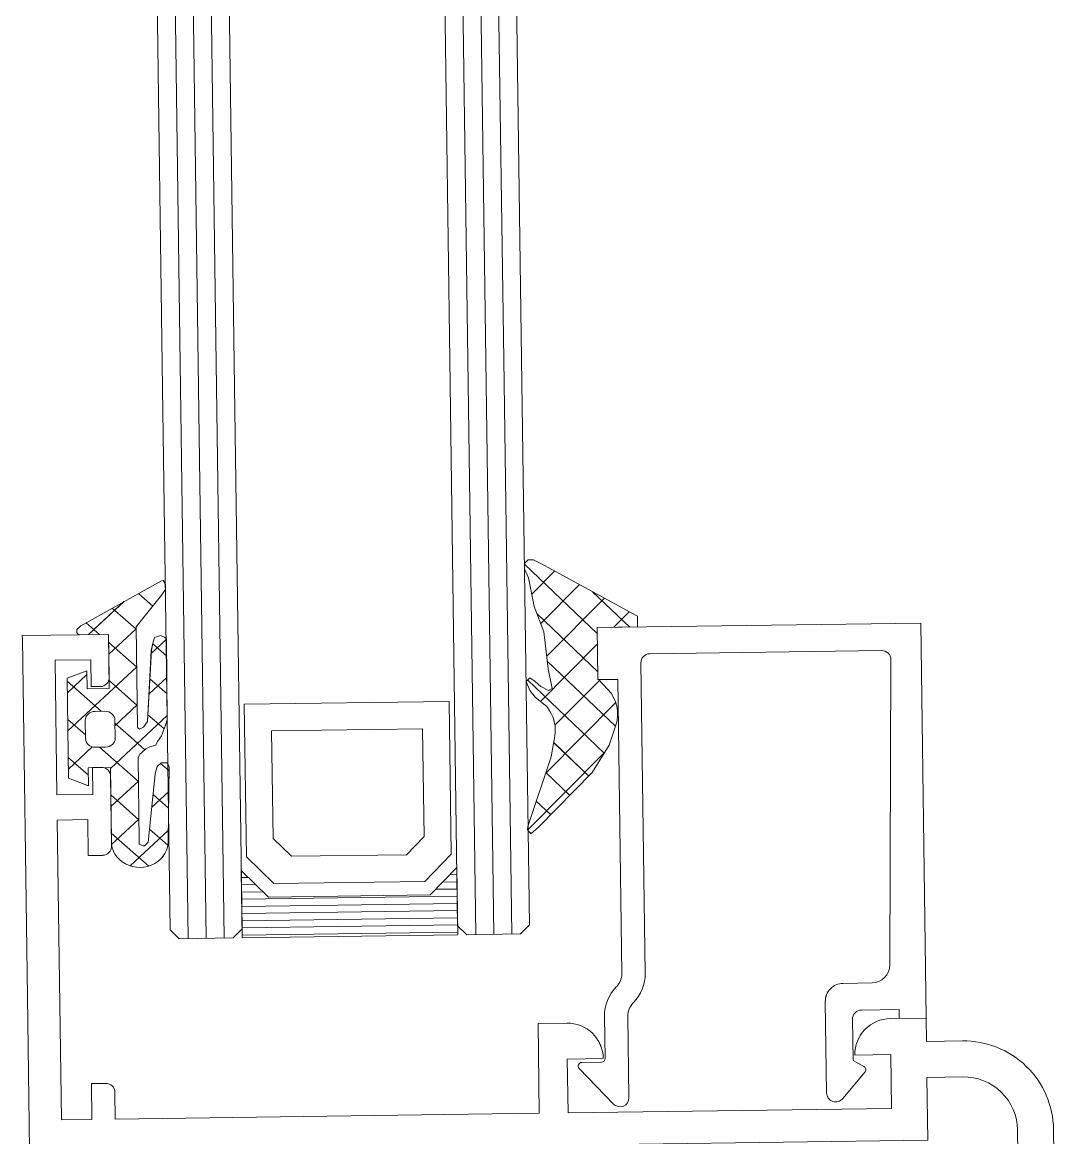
# Model space of a CAD drawing. Header units: millimetres. Extents: x 26282 to 30760, y 1404 to 4574.
# Drawn here: x 28171.26 to 28177.07, y 2870.82 to 2877.03 of the extents above; entities that cross this region are included whole.
import ezdxf

# ---------------------------------------------------------------- set-up
doc = ezdxf.new("R2010")
doc.units = ezdxf.units.MM
doc.header["$LTSCALE"] = 0.25
doc.layers.add('AB-DUV', color=4, linetype='Continuous', lineweight=50)
doc.layers.add('DOĞRAMA', color=30, linetype='Continuous', lineweight=20)

# ---------------------------------------------------------------- blocks, each defined once
blk = doc.blocks.new('CHD03_1923', base_point=(-6.8, -22))
at = {"color": 40, "linetype": 'Continuous'}
for points in [[(-6.8, 11), (-6.8, 30.9), (-6.8, 50.8), (-6.8, 51), (-2, 51), (-2, 48.6, -0.414214), (-2.5, 48.1), (-3, 48.1), (-3, 49.6), (-5, 49.6), (-5, 42.1), (-3, 42.1), (-3, 43.6), (-2.5, 43.6, -0.414214), (-2, 43.1), (-2, 39.2, -0.414214), (-2.5, 38.7), (-3.3, 38.7), (-3.3, 40.7), (-5, 40.7), (-5, 24), (-3.3, 24), (-3.3, 26), (-2.5, 26, -0.414214), (-2, 25.5), (-2, 24), (21.6, 24), (21.6, 29), (23.2, 29, -0.414214), (25.2, 27), (23.2, 27), (23.2, 24), (41.2, 24), (41.2, 27), (39.2, 27, -0.414214), (41.2, 29), (43.2, 29), (43.2, 27.7), (45.2, 27.7, -0.414214), (50.2, 22.7), (50.2, -22), (46.7, -22), (46.7, -20.273885), (47.7, -19.9), (47.7, -20.6), (48.7, -20.6, 0.414214), (49.2, -20.1), (49.2, -16.9, 0.414214), (48.7, -16.4), (47.7, -16.4), (47.7, -17.1), (46.7, -16.726115), (46.7, -15), (48.4, -15), (48.4, 0), (44.8, 0), (44.8, -3), (45.1, -3), (45.1, -4.5), (40.7, -4.5), (40.7, -3), (43.2, -3), (43.2, 0), (23.2, 0), (23.2, -3), (25.7, -3), (25.7, -4.5), (21.4, -4.5), (21.4, 0), (13.24641, 0, 0.57735), (12.813397, -0.75), (14.199038, -3.15, -0.57735), (13.419615, -4.5, -0.267949), (12.640192, -4.05), (10.446261, -0.25, 0.267949), (10.013248, 0), (0, 0), (0, 11), (-6.8, 11)], [(-5, 17.5), (-5, 12.8), (1.3, 12.8, -0.414214), (1.8, 12.3), (1.8, 1.9), (48.2, 1.9), (48.2, 22.699951, 0.414214), (45.200049, 25.7), (43.2, 25.7), (43.2, 22.2), (-5, 22.2), (-5, 17.5)]]:
    blk.add_lwpolyline(points, format="xyb", close=True, dxfattribs=at)
blk = doc.blocks.new('CHD10-3109', base_point=(3425.844121, -8973.198899))
at = {"color": 40, "linetype": 'Continuous'}
blk.add_lwpolyline([(3445.244066, -8946.498899), (3445.244066, -8968.498899), (3443.744066, -8968.498899), (3443.744066, -8967.998899), (3441.644066, -8967.998899, 0.414214), (3441.144066, -8968.498899), (3441.144066, -8970.798899), (3441.745351, -8971.152041, -0.449767), (3441.803176, -8971.445675), (3440.54184, -8972.901844, -0.717959), (3439.644066, -8972.598899), (3439.644066, -8967.498899, -0.414214), (3440.644066, -8966.498899), (3442.261368, -8966.498899, 0.409111), (3443.261216, -8965.516352), (3443.558105, -8948.507625, 0.419335), (3443.058181, -8947.998899), (3430.144066, -8947.998899, 0.414214), (3429.644066, -8948.498899), (3429.644066, -8965.784686, -0.198912), (3428.970411, -8967.411031), (3428.936959, -8967.444484, 0.198988), (3428.644066, -8968.151881), (3428.644066, -8972.698899, -0.679784), (3427.779408, -8973.040988), (3425.898258, -8971.035735, -0.657054), (3426.044321, -8970.698899), (3427.144066, -8970.698899, 0.414214), (3427.344066, -8970.498899), (3427.344066, -8968.15159, -0.198912), (3428.01772, -8966.525245), (3428.051172, -8966.491793, 0.198988), (3428.344066, -8965.784395), (3428.344066, -8949.398899), (3427.244066, -8949.398899), (3427.244066, -8946.498899), (3445.244066, -8946.498899)], format="xyb", close=True, dxfattribs=at)
blk = doc.blocks.new('CHD40D05', base_point=(114.501887, 226.793406))
at = {"color": 1, "linetype": 'Continuous'}
for p, q in [((110.576538, 230.373317), (114.501887, 226.447968)), ((110.947225, 228.701598), (112.225122, 229.979495)), ((111.42147, 227.054523), (113.569713, 229.202766)), ((114.276969, 228.794206), (116.277769, 226.793406)), ((111.719917, 225.231649), (114.914305, 228.426037)), ((111.222926, 227.605608), (114.501887, 224.326648)), ((115.402994, 226.793406), (116.258896, 227.649308)), ((111.337512, 222.727924), (114.501887, 225.892299)), ((111.746215, 224.960999), (115.421988, 221.285227)), ((110.658103, 223.927791), (114.785186, 219.800708)), ((112.11513, 221.384222), (114.579619, 223.84871)), ((111.576436, 218.724207), (115.458685, 222.606456)), ((112.033797, 220.430776), (113.93097, 218.533604)), ((110.543601, 215.570052), (114.802922, 219.829373)), ((111.587437, 218.755816), (112.874031, 217.469222)), ((111.039725, 217.182208), (111.817093, 216.40484)), ((110.621646, 215.478967), (110.728665, 215.371947))]:
    blk.add_line(p, q, dxfattribs=at)
blk.add_lwpolyline([(115.039598, 223.337622, -0.273526), (115.44157, 221.341406), (115.058529, 220.2425), (114.117325, 218.721271), (111.149397, 215.732442), (110.71983, 215.364377), (110.535797, 215.57916), (110.551173, 215.778569), (111.889994, 219.625078), (112.098461, 220.793074, 0.181169), (111.844562, 222.173477), (111.6876, 222.435079), (111.076538, 222.946226), (110.776538, 223.346226), (110.576538, 223.846226), (110.776538, 224.046226), (111.076538, 223.846226), (111.376538, 223.546226), (111.7876, 223.335079), (111.9876, 223.435079), (111.7876, 224.535079), (111.5876, 226.593406), (111.076538, 228.011929), (110.776538, 229.611929), (110.576538, 230.111929), (110.576538, 230.411929), (110.776538, 230.611929), (111.076538, 230.611929), (111.476538, 230.411929), (116.701887, 227.393406), (116.701887, 226.793406), (114.501887, 226.793406), (114.501887, 223.935079), (115.039598, 223.337622)], format="xyb", close=True, dxfattribs=at)
blk = doc.blocks.new('*U54')
at = {"color": 4, "linetype": 'Continuous'}
for p, q in [((549.494385, 75), (549.494385, 74.99)), ((549.894385, 75), (549.894385, 74.6)), ((550.294385, 75), (550.294385, 74.2)), ((550.694385, 75), (550.694385, 73.8)), ((551.094385, 75), (551.094385, 63)), ((551.494385, 75), (551.494385, 63)), ((551.894385, 75), (551.894385, 63)), ((552.294385, 75), (552.294385, 63)), ((552.694385, 75), (552.694385, 63)), ((553.094385, 75), (553.094385, 63)), ((550.694385, 64.2), (550.694385, 63)), ((549.894385, 63.4), (549.894385, 63)), ((550.294385, 63.8), (550.294385, 63)), ((549.494385, 63.01), (549.494385, 63))]:
    blk.add_line(p, q, dxfattribs=at)
blk = doc.blocks.new('CHD40D02')
at = {"color": 1, "linetype": 'Continuous'}
for p, q in [((-1.012226, 0), (0.801576, 1.813802)), ((1.534377, 2.251105), (2.247288, 1.538194)), ((0.205857, 1.458304), (1.4, 0.264161)), ((-1.122662, 0.665503), (-0.457159, 0)), ((0, -1.109094), (1.4, 0.290906)), ((0, -0.457159), (1.4, -1.857159)), ((2.135987, -1.094428), (2.921622, -0.308793)), ((2.222769, -0.558608), (2.917076, -1.252915)), ((-2.117144, -5.347558), (1.4, -1.830414)), ((-2.117144, -3.226238), (-1.117144, -2.226238)), ((-2.117144, -2.582656), (-0.421916, -4.277884)), ((0, -2.578479), (1.4, -3.978479)), ((2.000247, -3.351488), (2.91136, -2.440375)), ((2.050967, -2.508126), (2.906913, -3.364072)), ((0.262508, -5.089227), (1.4, -3.951735)), ((-2.117144, -4.703976), (-1.237492, -5.583628)), ((0.262508, -4.962308), (1.066416, -5.766216)), ((1.930627, -4.509107), (2.59883, -5.177309)), ((2.106571, -5.366485), (2.901098, -4.571957)), ((0, -7.473055), (2.106571, -5.366485)), ((2.59883, -5.177309), (2.73038, -5.30886)), ((1.066416, -5.766216), (1.7501, -6.4499)), ((-2.117144, -7.468879), (-0.899257, -6.250992)), ((-0.543237, -6.277883), (1.4, -8.22112)), ((-2.117144, -6.825296), (-1.117144, -7.825296)), ((2.53001, -7.22981), (2.953639, -7.653438)), ((0, -9.594375), (1.4, -8.194375)), ((0, -8.942441), (1.4, -10.34244)), ((2.065011, -9.650685), (2.925923, -8.789773)), ((2.137826, -8.958946), (2.903131, -9.724251)), ((0.005596, -11.710099), (1.4, -10.315696)), ((0.000001, -11.063761), (1.86654, -12.930301)), ((0.929001, -12.908016), (2.87289, -10.964126)), ((1.935795, -10.878236), (2.844412, -11.786853))]:
    blk.add_line(p, q, dxfattribs=at)
at = {"color": 7, "linetype": 'Continuous'}
blk.add_line((2.921685, -0.29561), (2.817805, -0.199647), dxfattribs=at)
at = {"color": 1, "linetype": 'Continuous'}
for points in [[(2.921685, -0.29561), (2.9, -4.8), (2.8, -5.1), (2.7, -5.4), (2.6, -5.7), (2.4, -6), (2.3, -6.2), (2, -6.3), (1.8, -6.4), (1.6, -6.6), (1.5, -6.7), (1.4, -6.9), (1.4, -11.5), (1.4, -11.7), (1.6, -11.8), (1.65982, -11.8), (1.85982, -11.6), (2.25982, -7.8), (2.35982, -7.4), (2.55982, -7.2), (2.85982, -7.2), (2.95982, -7.4), (2.85982, -11.5, -1.047986), (0.000001, -11.499982), (0, -7.412301), (-1.117144, -7.412301), (-1.117144, -8.412301), (-2.117144, -7.977518), (-2.117144, -2.406848), (-1.117144, -2.015544), (-1.117144, -3.015544), (0, -3.015544), (0, 0), (-1.5, 0), (-1.6, 0.1), (-1.6, 0.3), (-1.4, 0.5), (2.700478, 2.946982), (2.800478, 2.946982), (2.900478, 2.746982), (2.900478, 2.446982), (2.700478, 2.146982), (1.4, 0.4), (1.4, -5.2), (1.5, -5.3), (1.7, -5.2), (1.907825, -4.888262), (2.146067, -0.926812), (2.230152, -0.523166), (2.318197, -0.219443), (2.614003, -0.107644), (2.817805, -0.199647), (2.921685, -0.29561)], [(0.116062, -6.131436, 0.198912), (0.262508, -5.777883), (0.262508, -4.777884, 0.414213), (-0.237492, -4.277884), (-0.737492, -4.277884, 0.414213), (-1.237492, -4.777883), (-1.237492, -5.777884, 0.414213), (-0.737492, -6.277883), (-0.237491, -6.277883, 0.198912), (0.116062, -6.131436)]]:
    blk.add_lwpolyline(points, format="xyb", close=True, dxfattribs=at)
blk = doc.blocks.new('A$C24106D73')
at = {"layer": 'DOĞRAMA', "color": 4, "linetype": 'Continuous'}
for p, q in [((399.333, 79.925), (139.333, 79.925)), ((430.833, 79.925), (399.333, 79.925)), ((430.833, 79.925), (431.333, 79.425)), ((399.333, 78.925), (139.333, 78.925)), ((431.333, 78.925), (399.333, 78.925)), ((431.333, 79.425), (431.333, 76.425)), ((399.333, 77.925), (139.333, 77.925)), ((431.333, 77.925), (399.333, 77.925)), ((399.333, 76.925), (139.333, 76.925)), ((431.333, 76.925), (399.333, 76.925)), ((431.333, 76.425), (430.833, 75.925)), ((399.333, 75.925), (139.333, 75.925)), ((430.833, 75.925), (399.333, 75.925)), ((418.333, 64.225), (418.333, 75.625)), ((418.333, 75.625), (426.833, 75.625)), ((426.833, 75.625), (428.333, 74.125)), ((419.833, 65.725), (419.833, 74.125)), ((419.833, 74.125), (425.833, 74.125)), ((425.833, 74.125), (426.833, 73.125)), ((428.333, 74.125), (428.333, 65.725)), ((426.833, 73.125), (426.833, 66.725)), ((426.833, 66.725), (425.833, 65.725)), ((425.833, 65.725), (419.833, 65.725)), ((428.333, 65.725), (426.833, 64.225)), ((426.833, 64.225), (418.333, 64.225)), ((399.333, 63.925), (139.333, 63.925)), ((430.833, 63.925), (399.333, 63.925)), ((430.833, 63.925), (431.333, 63.425)), ((431.333, 63.425), (431.333, 60.425)), ((399.333, 62.925), (139.333, 62.925)), ((431.333, 62.925), (399.333, 62.925)), ((399.333, 61.925), (139.333, 61.925)), ((431.333, 61.925), (399.333, 61.925)), ((399.333, 60.925), (139.333, 60.925)), ((431.333, 60.925), (399.333, 60.925)), ((431.333, 60.425), (430.833, 59.925)), ((399.333, 59.925), (139.333, 59.925)), ((430.833, 59.925), (399.333, 59.925))]:
    blk.add_line(p, q, dxfattribs=at)
blk.add_lwpolyline([(431.333, 75.925), (427.583, 75.925), (429.083, 74.425), (429.083, 65.425), (427.583, 63.925), (431.333, 63.925), (431.333, 75.925)], close=True, dxfattribs=at)
at = {"layer": 'DOĞRAMA', "color": 7, "yscale": -1, "rotation": 270}
for name, p, xscale in [('CHD03_1923', (487.333, 51.925), -1), ('CHD10-3109', (441.033, 82.525), -1), ('CHD40D05', (414.333, 83.925), -1.019017999999997), ('CHD40D02', (414.333, 56.725), -1.103266999999997)]:
    blk.add_blockref(name, p, dxfattribs=dict(at, xscale=xscale))
at = {"layer": 'DOĞRAMA', "color": 4}
blk.add_blockref('*U54', (-121.911, 0.925), dxfattribs=at)
blk = doc.blocks.new('A$C187D15ED')
at = {"layer": 'DOĞRAMA', "color": 155, "xscale": 0.0999999999999993, "yscale": 0.0999999999999993, "zscale": 0.0999999999999993, "rotation": 270.7970392650153}
blk.add_blockref('A$C24106D73', (8595.0727, 2709.9439), dxfattribs=at)
blk.add_blockref('A$C24106D73', (8595.0727, 2709.9439), dxfattribs=at)

msp = doc.modelspace()

# ---------------------------------------------------------------- block references
at = {"layer": 'AB-DUV', "ltscale": 100}
msp.add_blockref('A$C187D15ED', (19570.4239, 205.0275, 5.1264), dxfattribs=at)

# ---------------------------------------------------------------- next in the draw order: linework, layer by layer
at = {"layer": 'DOĞRAMA', "color": 4, "linetype": 'Continuous'}
for p, q in [((28172.044, 2875.1253, 5.1264), (28171.6823, 2901.1228, 5.1264)), ((28172.144, 2875.1267, 5.1264), (28171.7823, 2901.1242, 5.1264)), ((28172.244, 2875.1281, 5.1264), (28171.8823, 2901.1256, 5.1264)), ((28172.344, 2875.1295, 5.1264), (28171.9823, 2901.127, 5.1264)), ((28172.444, 2875.1309, 5.1264), (28172.0823, 2901.1284, 5.1264)), ((28173.6438, 2875.1476, 5.1264), (28173.2822, 2901.1451, 5.1264)), ((28173.7438, 2875.149, 5.1264), (28173.3822, 2901.1465, 5.1264)), ((28173.8438, 2875.1504, 5.1264), (28173.4821, 2901.1479, 5.1264)), ((28173.9438, 2875.1518, 5.1264), (28173.5821, 2901.1493, 5.1264)), ((28174.0438, 2875.1532, 5.1264), (28173.6821, 2901.1507, 5.1264)), ((28174.0876, 2872.0035, 5.1264), (28174.0438, 2875.1532, 5.1264)), ((28172.0878, 2871.9757, 5.1264), (28172.044, 2875.1253, 5.1264)), ((28172.1885, 2871.9271, 5.1264), (28172.144, 2875.1267, 5.1264)), ((28172.2885, 2871.9284, 5.1264), (28172.244, 2875.1281, 5.1264)), ((28172.3885, 2871.9298, 5.1264), (28172.344, 2875.1295, 5.1264)), ((28172.4878, 2871.9812, 5.1264), (28172.444, 2875.1309, 5.1264)), ((28173.6877, 2871.9979, 5.1264), (28173.6438, 2875.1476, 5.1264)), ((28173.7883, 2871.9493, 5.1264), (28173.7438, 2875.149, 5.1264)), ((28173.8883, 2871.9507, 5.1264), (28173.8438, 2875.1504, 5.1264)), ((28173.9883, 2871.9521, 5.1264), (28173.9438, 2875.1518, 5.1264)), ((28172.5004, 2873.2315, 5.1264), (28173.6403, 2873.2474, 5.1264)), ((28172.5122, 2872.3816, 5.1264), (28172.5004, 2873.2315, 5.1264)), ((28173.6403, 2873.2474, 5.1264), (28173.6521, 2872.3975, 5.1264)), ((28172.6525, 2873.0836, 5.1264), (28173.4924, 2873.0953, 5.1264)), ((28172.6608, 2872.4837, 5.1264), (28172.6525, 2873.0836, 5.1264)), ((28173.4924, 2873.0953, 5.1264), (28173.5007, 2872.4954, 5.1264)), ((28172.7622, 2872.3851, 5.1264), (28172.6608, 2872.4837, 5.1264)), ((28173.5007, 2872.4954, 5.1264), (28173.4021, 2872.394, 5.1264)), ((28172.6643, 2872.2337, 5.1264), (28172.5122, 2872.3816, 5.1264)), ((28173.4021, 2872.394, 5.1264), (28172.7622, 2872.3851, 5.1264)), ((28173.6521, 2872.3975, 5.1264), (28173.5042, 2872.2454, 5.1264)), ((28172.4843, 2872.3062, 5.1264), (28172.4833, 2872.3062, 5.1264)), ((28173.6831, 2872.3229, 5.1264), (28173.6821, 2872.3229, 5.1264)), ((28172.5238, 2872.2667, 5.1264), (28172.4838, 2872.2662, 5.1264)), ((28173.5042, 2872.2454, 5.1264), (28172.6643, 2872.2337, 5.1264)), ((28173.6842, 2872.2429, 5.1264), (28173.6043, 2872.2418, 5.1264)), ((28173.6837, 2872.2829, 5.1264), (28173.6437, 2872.2823, 5.1264)), ((28172.5644, 2872.2273, 5.1264), (28172.4844, 2872.2262, 5.1264)), ((28172.6049, 2872.1879, 5.1264), (28172.4849, 2872.1862, 5.1264)), ((28173.6848, 2872.2029, 5.1264), (28173.5648, 2872.2012, 5.1264)), ((28173.6854, 2872.1629, 5.1264), (28172.4855, 2872.1462, 5.1264)), ((28173.6859, 2872.1229, 5.1264), (28172.486, 2872.1062, 5.1264)), ((28173.6865, 2872.0829, 5.1264), (28172.4866, 2872.0662, 5.1264)), ((28173.687, 2872.0429, 5.1264), (28172.4871, 2872.0262, 5.1264)), ((28173.6876, 2872.0029, 5.1264), (28172.4877, 2871.9862, 5.1264)), ((28173.7383, 2871.9486, 5.1264), (28173.6877, 2871.9979, 5.1264)), ((28174.0876, 2872.0035, 5.1264), (28174.0383, 2871.9528, 5.1264)), ((28172.1385, 2871.9264, 5.1264), (28172.0878, 2871.9757, 5.1264)), ((28172.4385, 2871.9305, 5.1264), (28172.1385, 2871.9264, 5.1264)), ((28172.4878, 2871.9812, 5.1264), (28172.4385, 2871.9305, 5.1264)), ((28173.6881, 2871.9629, 5.1264), (28172.4883, 2871.9462, 5.1264)), ((28174.0383, 2871.9528, 5.1264), (28173.7383, 2871.9486, 5.1264))]:
    msp.add_line(p, q, dxfattribs=at)
at = {"layer": 'DOĞRAMA', "color": 1, "linetype": 'Continuous'}
for p, q in [((28174.0596, 2874.0151, 5.1264), (28174.0797, 2874.0354, 5.1264)), ((28174.0797, 2874.0354, 5.1264), (28174.1103, 2874.0358, 5.1264)), ((28174.1103, 2874.0358, 5.1264), (28174.1513, 2874.0164, 5.1264)), ((28174.0601, 2873.9851, 5.1264), (28174.0596, 2874.0151, 5.1264)), ((28174.0597, 2874.0113, 5.1264), (28174.4651, 2873.6243, 5.1264)), ((28174.0811, 2873.9354, 5.1264), (28174.0601, 2873.9851, 5.1264)), ((28174.0998, 2873.8446, 5.1264), (28174.2282, 2873.9742, 5.1264)), ((28174.1513, 2874.0164, 5.1264), (28174.688, 2873.722, 5.1264)), ((28171.5898, 2873.6689, 5.1264), (28172.0387, 2873.9199, 5.1264)), ((28172.0387, 2873.9199, 5.1264), (28172.0497, 2873.92, 5.1264)), ((28172.0497, 2873.92, 5.1264), (28172.061, 2873.9002, 5.1264)), ((28174.1139, 2873.7759, 5.1264), (28174.0811, 2873.9354, 5.1264)), ((28171.911, 2873.8485, 5.1264), (28171.9907, 2873.7783, 5.1264)), ((28172.0615, 2873.8702, 5.1264), (28172.0398, 2873.8399, 5.1264)), ((28172.061, 2873.9002, 5.1264), (28172.0615, 2873.8702, 5.1264)), ((28174.1504, 2873.6806, 5.1264), (28174.3663, 2873.8985, 5.1264)), ((28174.4389, 2873.8586, 5.1264), (28174.6456, 2873.6614, 5.1264)), ((28171.6332, 2873.6195, 5.1264), (28171.8308, 2873.8036, 5.1264)), ((28172.0398, 2873.8399, 5.1264), (28171.8988, 2873.6632, 5.1264)), ((28174.1833, 2873.4988, 5.1264), (28174.5044, 2873.8227, 5.1264)), ((28171.7656, 2873.7672, 5.1264), (28171.899, 2873.6496, 5.1264)), ((28174.168, 2873.6348, 5.1264), (28174.1139, 2873.7759, 5.1264)), ((28174.1294, 2873.7354, 5.1264), (28174.4681, 2873.4122, 5.1264)), ((28174.5564, 2873.6602, 5.1264), (28174.6425, 2873.747, 5.1264)), ((28171.568, 2873.6486, 5.1264), (28171.5898, 2873.6689, 5.1264)), ((28171.6201, 2873.6859, 5.1264), (28171.6945, 2873.6203, 5.1264)), ((28171.8988, 2873.6632, 5.1264), (28171.9066, 2873.1032, 5.1264)), ((28174.6888, 2873.662, 5.1264), (28174.4646, 2873.6589, 5.1264)), ((28174.688, 2873.722, 5.1264), (28174.6888, 2873.662, 5.1264)), ((28171.5682, 2873.6286, 5.1264), (28171.568, 2873.6486, 5.1264)), ((28171.5794, 2873.6187, 5.1264), (28171.5682, 2873.6286, 5.1264)), ((28171.7449, 2873.621, 5.1264), (28171.5794, 2873.6187, 5.1264)), ((28171.7491, 2873.3195, 5.1264), (28171.7449, 2873.621, 5.1264)), ((28171.7464, 2873.5101, 5.1264), (28171.8989, 2873.6523, 5.1264)), ((28171.9916, 2873.5722, 5.1264), (28172.0009, 2873.6027, 5.1264)), ((28172.0009, 2873.6027, 5.1264), (28172.0334, 2873.6143, 5.1264)), ((28172.0334, 2873.6143, 5.1264), (28172.056, 2873.6054, 5.1264)), ((28172.056, 2873.6054, 5.1264), (28172.0676, 2873.596, 5.1264)), ((28174.1912, 2873.4292, 5.1264), (28174.168, 2873.6348, 5.1264)), ((28174.4646, 2873.6589, 5.1264), (28174.4686, 2873.3731, 5.1264)), ((28171.7455, 2873.5753, 5.1264), (28171.9019, 2873.4375, 5.1264)), ((28171.982, 2873.5149, 5.1264), (28172.0676, 2873.5947, 5.1264)), ((28171.9829, 2873.5317, 5.1264), (28171.9916, 2873.5722, 5.1264)), ((28171.9909, 2873.5686, 5.1264), (28172.0684, 2873.5002, 5.1264)), ((28172.0676, 2873.596, 5.1264), (28172.0715, 2873.1455, 5.1264)), ((28174.1479, 2873.2479, 5.1264), (28174.4659, 2873.5688, 5.1264)), ((28171.9622, 2873.1352, 5.1264), (28171.9829, 2873.5317, 5.1264)), ((28171.5147, 2873.3771, 5.1264), (28171.6245, 2873.4178, 5.1264)), ((28171.5188, 2873.0831, 5.1264), (28171.9019, 2873.4402, 5.1264)), ((28171.6245, 2873.4178, 5.1264), (28171.6258, 2873.3178, 5.1264)), ((28174.1864, 2873.4718, 5.1264), (28174.566, 2873.1094, 5.1264)), ((28174.2131, 2873.3195, 5.1264), (28174.1912, 2873.4292, 5.1264)), ((28171.5224, 2872.8201, 5.1264), (28171.5147, 2873.3771, 5.1264)), ((28171.5149, 2873.3596, 5.1264), (28171.7043, 2873.1926, 5.1264)), ((28171.5158, 2873.2952, 5.1264), (28171.6247, 2873.3967, 5.1264)), ((28171.7485, 2873.3632, 5.1264), (28171.9049, 2873.2254, 5.1264)), ((28171.9702, 2873.289, 5.1264), (28172.0695, 2873.3815, 5.1264)), ((28171.9746, 2873.3734, 5.1264), (28172.0702, 2873.2891, 5.1264)), ((28174.0688, 2873.3586, 5.1264), (28174.0889, 2873.3789, 5.1264)), ((28174.0898, 2873.3089, 5.1264), (28174.0688, 2873.3586, 5.1264)), ((28174.077, 2873.3669, 5.1264), (28174.5032, 2872.9601, 5.1264)), ((28174.0889, 2873.3789, 5.1264), (28174.1197, 2873.3593, 5.1264)), ((28174.1197, 2873.3593, 5.1264), (28174.1507, 2873.3298, 5.1264)), ((28174.229, 2873.1146, 5.1264), (28174.4766, 2873.3645, 5.1264)), ((28174.4686, 2873.3731, 5.1264), (28174.5242, 2873.3141, 5.1264)), ((28171.6258, 2873.3178, 5.1264), (28171.7491, 2873.3195, 5.1264)), ((28174.121, 2873.2693, 5.1264), (28174.0898, 2873.3089, 5.1264)), ((28174.1507, 2873.3298, 5.1264), (28174.1929, 2873.3092, 5.1264)), ((28174.1929, 2873.3092, 5.1264), (28174.2131, 2873.3195, 5.1264)), ((28171.7809, 2873.1126, 5.1264), (28171.9048, 2873.2281, 5.1264)), ((28174.1839, 2873.2191, 5.1264), (28174.121, 2873.2693, 5.1264)), ((28174.1778, 2872.8479, 5.1264), (28174.5679, 2873.2416, 5.1264)), ((28171.7246, 2873.1929, 5.1264), (28171.6695, 2873.1922, 5.1264)), ((28171.9641, 2873.1731, 5.1264), (28172.0388, 2873.1074, 5.1264)), ((28171.9847, 2873.0877, 5.1264), (28172.0713, 2873.1683, 5.1264)), ((28174.2003, 2873.1932, 5.1264), (28174.1839, 2873.2191, 5.1264)), ((28171.5179, 2873.1474, 5.1264), (28171.6161, 2873.0608, 5.1264)), ((28171.615, 2873.1414, 5.1264), (28171.6164, 2873.0414, 5.1264)), ((28171.7819, 2873.0437, 5.1264), (28171.7805, 2873.1437, 5.1264)), ((28171.7808, 2873.1253, 5.1264), (28171.8706, 2873.0461, 5.1264)), ((28171.9066, 2873.1032, 5.1264), (28171.9177, 2873.0934, 5.1264)), ((28171.9177, 2873.0934, 5.1264), (28171.9397, 2873.1037, 5.1264)), ((28171.9397, 2873.1037, 5.1264), (28171.9622, 2873.1352, 5.1264)), ((28172.0388, 2873.1074, 5.1264), (28172.0535, 2873.0944, 5.1264)), ((28172.0609, 2873.1154, 5.1264), (28172.0503, 2873.0852, 5.1264)), ((28172.0715, 2873.1455, 5.1264), (28172.0609, 2873.1154, 5.1264)), ((28174.568, 2873.1151, 5.1264), (28174.5305, 2873.0046, 5.1264)), ((28171.7553, 2872.8738, 5.1264), (28171.9847, 2873.0877, 5.1264)), ((28171.8706, 2873.0461, 5.1264), (28171.9469, 2872.9788, 5.1264)), ((28172.0396, 2873.0551, 5.1264), (28172.018, 2873.0248, 5.1264)), ((28172.0503, 2873.0852, 5.1264), (28172.0396, 2873.0551, 5.1264)), ((28174.2085, 2872.9384, 5.1264), (28174.2281, 2873.0555, 5.1264)), ((28171.5217, 2872.871, 5.1264), (28171.6544, 2872.9946, 5.1264)), ((28171.6723, 2872.9922, 5.1264), (28171.7274, 2872.993, 5.1264)), ((28171.6937, 2872.9925, 5.1264), (28171.9108, 2872.8012, 5.1264)), ((28171.9524, 2872.9839, 5.1264), (28171.9306, 2872.9636, 5.1264)), ((28171.9743, 2872.9942, 5.1264), (28171.9524, 2872.9839, 5.1264)), ((28172.0072, 2873.0046, 5.1264), (28171.9743, 2872.9942, 5.1264)), ((28172.018, 2873.0248, 5.1264), (28172.0072, 2873.0046, 5.1264)), ((28174.222, 2873.0192, 5.1264), (28174.4179, 2872.8322, 5.1264)), ((28174.5305, 2873.0046, 5.1264), (28174.4367, 2872.8512, 5.1264)), ((28171.5208, 2872.9353, 5.1264), (28171.6325, 2872.8369, 5.1264)), ((28171.9197, 2872.9534, 5.1264), (28171.9089, 2872.9333, 5.1264)), ((28171.9089, 2872.9333, 5.1264), (28171.9153, 2872.4733, 5.1264)), ((28171.9306, 2872.9636, 5.1264), (28171.9197, 2872.9534, 5.1264)), ((28174.0769, 2872.531, 5.1264), (28174.505, 2872.963, 5.1264)), ((28174.0774, 2872.5519, 5.1264), (28174.2085, 2872.9384, 5.1264)), ((28171.7552, 2872.8799, 5.1264), (28171.632, 2872.8782, 5.1264)), ((28171.632, 2872.8782, 5.1264), (28171.6334, 2872.7782, 5.1264)), ((28171.7609, 2872.4712, 5.1264), (28171.7552, 2872.8799, 5.1264)), ((28172.005, 2872.8446, 5.1264), (28172.0155, 2872.8847, 5.1264)), ((28172.0155, 2872.8847, 5.1264), (28172.0373, 2872.905, 5.1264)), ((28172.034, 2872.902, 5.1264), (28172.0814, 2872.8603, 5.1264)), ((28172.0373, 2872.905, 5.1264), (28172.0704, 2872.9055, 5.1264)), ((28172.0704, 2872.9055, 5.1264), (28172.0817, 2872.8857, 5.1264)), ((28172.0817, 2872.8857, 5.1264), (28172.0764, 2872.4755, 5.1264)), ((28171.6334, 2872.7782, 5.1264), (28171.5224, 2872.8201, 5.1264)), ((28171.7582, 2872.6617, 5.1264), (28171.9107, 2872.8038, 5.1264)), ((28171.9662, 2872.464, 5.1264), (28172.005, 2872.8446, 5.1264)), ((28174.4367, 2872.8512, 5.1264), (28174.1384, 2872.5481, 5.1264)), ((28174.1788, 2872.8511, 5.1264), (28174.3117, 2872.7242, 5.1264)), ((28171.9861, 2872.6592, 5.1264), (28172.0799, 2872.7466, 5.1264)), ((28171.7573, 2872.7269, 5.1264), (28171.9137, 2872.589, 5.1264)), ((28171.9932, 2872.7285, 5.1264), (28172.0787, 2872.6532, 5.1264)), ((28174.1252, 2872.6929, 5.1264), (28174.2055, 2872.6163, 5.1264)), ((28171.7618, 2872.4502, 5.1264), (28171.9137, 2872.5917, 5.1264)), ((28174.0761, 2872.5319, 5.1264), (28174.0774, 2872.5519, 5.1264)), ((28174.1384, 2872.5481, 5.1264), (28174.0952, 2872.5107, 5.1264)), ((28171.7603, 2872.5148, 5.1264), (28171.9688, 2872.331, 5.1264)), ((28171.8653, 2872.3318, 5.1264), (28172.0771, 2872.5291, 5.1264)), ((28171.9736, 2872.5363, 5.1264), (28172.0751, 2872.4468, 5.1264)), ((28174.0952, 2872.5107, 5.1264), (28174.0761, 2872.5319, 5.1264)), ((28174.085, 2872.522, 5.1264), (28174.0961, 2872.5115, 5.1264)), ((28171.9153, 2872.4733, 5.1264), (28171.9156, 2872.4533, 5.1264)), ((28171.9156, 2872.4533, 5.1264), (28171.9378, 2872.4436, 5.1264)), ((28171.9378, 2872.4436, 5.1264), (28171.9444, 2872.4437, 5.1264)), ((28171.9444, 2872.4437, 5.1264), (28171.9662, 2872.464, 5.1264))]:
    msp.add_line(p, q, dxfattribs=at)
at = {"layer": 'DOĞRAMA', "color": 7, "linetype": 'Continuous'}
msp.add_line((28172.0676, 2873.596, 5.1264), (28172.056, 2873.6054, 5.1264), dxfattribs=at)
at = {"layer": 'DOĞRAMA', "color": 40, "linetype": 'Continuous', "elevation": 5.1264}
for points in [[(28176.2645, 2873.6839), (28176.2951, 2871.4841), (28176.1451, 2871.482), (28176.1444, 2871.532), (28175.9344, 2871.5291, 0.414214), (28175.8851, 2871.4784), (28175.8883, 2871.2485), (28175.9489, 2871.214, -0.449767), (28175.9551, 2871.1847), (28175.831, 2871.0373, -0.717959), (28175.7408, 2871.0664), (28175.7337, 2871.5763, -0.414214), (28175.8323, 2871.6777), (28175.994, 2871.68, 0.409111), (28176.0926, 2871.7796), (28176.0987, 2873.4807, 0.419335), (28176.048, 2873.5309), (28174.7567, 2873.5129, 0.414214), (28174.7074, 2873.4622), (28174.7314, 2871.7338, -0.198912), (28174.6663, 2871.5703), (28174.663, 2871.5669, 0.198988), (28174.6347, 2871.4957), (28174.6411, 2871.0411, -0.679784), (28174.5551, 2871.0057), (28174.3642, 2871.2036, -0.657054), (28174.3783, 2871.2374), (28174.4883, 2871.239, 0.414214), (28174.508, 2871.2593), (28174.5047, 2871.494, -0.198912), (28174.5698, 2871.6575), (28174.5731, 2871.6609, 0.198988), (28174.6014, 2871.732), (28174.5787, 2873.3704), (28174.4687, 2873.3689), (28174.4646, 2873.6589), (28176.2645, 2873.6839)], [(28171.4915, 2870.2672), (28171.4981, 2869.7972), (28172.128, 2869.806, -0.414214), (28172.1787, 2869.7567), (28172.1932, 2868.7168), (28176.8327, 2868.7813), (28176.8038, 2870.8611, 0.414214), (28176.4996, 2871.1569), (28176.2996, 2871.1542), (28176.3045, 2870.8042), (28171.485, 2870.7371), (28171.4915, 2870.2672)]]:
    msp.add_lwpolyline(points, format="xyb", close=True, dxfattribs=at)
msp.add_lwpolyline([(28171.3206, 2869.6148), (28171.2929, 2871.6046), (28171.2652, 2873.5944), (28171.2649, 2873.6144), (28171.7449, 2873.621), (28171.7482, 2873.3811, -0.414214), (28171.6989, 2873.3304), (28171.6489, 2873.3297), (28171.6468, 2873.4797), (28171.4469, 2873.4769), (28171.4573, 2872.727), (28171.6573, 2872.7297), (28171.6552, 2872.8797), (28171.7052, 2872.8804, -0.414214), (28171.7559, 2872.8311), (28171.7613, 2872.4412, -0.414214), (28171.712, 2872.3905), (28171.632, 2872.3894), (28171.6292, 2872.5893), (28171.4592, 2872.587), (28171.4825, 2870.9171), (28171.6525, 2870.9195), (28171.6497, 2871.1195), (28171.7297, 2871.1206, -0.414214), (28171.7804, 2871.0713), (28171.7824, 2870.9213), (28174.1422, 2870.9541), (28174.1353, 2871.4541), (28174.2953, 2871.4563, -0.414214), (28174.498, 2871.2591), (28174.298, 2871.2563), (28174.3022, 2870.9564), (28176.102, 2870.9814), (28176.0979, 2871.2814), (28175.8979, 2871.2786, -0.414214), (28176.0951, 2871.4813), (28176.2951, 2871.4841), (28176.2969, 2871.3541), (28176.4968, 2871.3569, -0.414214), (28177.0038, 2870.8639), (28177.0659, 2866.3944)], format="xyb", dxfattribs=at)
at = {"layer": 'DOĞRAMA', "color": 4, "linetype": 'Continuous', "elevation": 5.1264}
msp.add_lwpolyline([(28173.6884, 2871.9479), (28173.6831, 2872.3229), (28173.5352, 2872.1708), (28172.6353, 2872.1583), (28172.4833, 2872.3062), (28172.4885, 2871.9312), (28173.6884, 2871.9479)], close=True, dxfattribs=at)
at = {"layer": 'DOĞRAMA', "color": 1, "linetype": 'Continuous'}
for centre, major_axis, ratio, start_param, end_param in [((28174.3746, 2873.1782, 5.1264), (0.2038, 0.0028), 0.981337, -0.335281, 0.7327), ((28171.6702, 2873.1422, 5.1264), (0.0552, 0.0008), 0.906399, 1.570796, 3.141591), ((28171.7253, 2873.1429, 5.1264), (0.0552, 0.0008), 0.906399, 0.000001, 1.570795), ((28174.0269, 2873.0878, 5.1264), (0.2038, 0.0028), 0.981337, -0.176552, 0.540348), ((28171.6716, 2873.0422, 5.1264), (0.0552, 0.0008), 0.906399, 3.141595, 4.712389), ((28171.7267, 2873.0429, 5.1264), (0.0552, 0.0008), 0.906399, -0.785396, 0), ((28171.7267, 2873.0429, 5.1264), (0.0552, 0.0008), 0.906399, -1.570794, -0.785398), ((28171.9187, 2872.4666, 5.1264), (0.1579, 0.0022), 0.906399, 3.094733, 6.330032)]:
    msp.add_ellipse(centre, major_axis=major_axis, ratio=ratio, start_param=start_param, end_param=end_param, dxfattribs=at)

doc.saveas('drawing.dxf')
